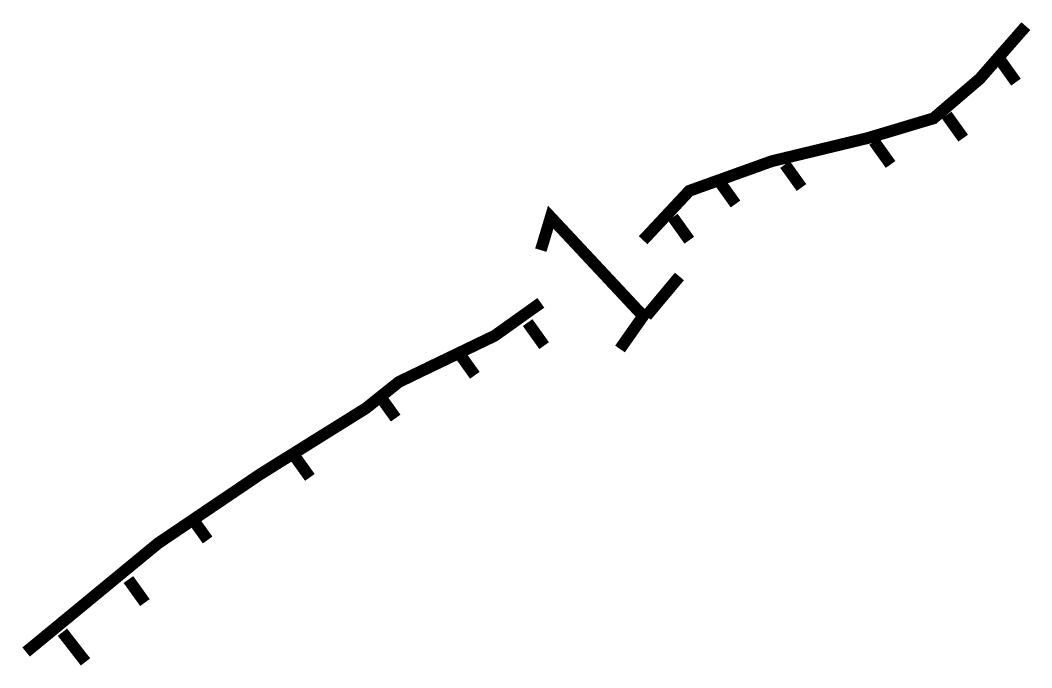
# Model space of a CAD drawing. Extents: x -0.01 to 8.56, y -0.14 to 5.35.
import ezdxf

# ---------------------------------------------------------------- set-up
doc = ezdxf.new("R2010")
doc.units = 0
doc.header["$MEASUREMENT"] = 0
doc.layers.get('0').update_dxf_attribs({"linetype": 'CONTINUOUS'})

msp = doc.modelspace()

# ---------------------------------------------------------------- linework, layer by layer
at = {"const_width": 0.1}
for points in [[(5.2658, 3.4828), (5.6574, 3.9018), (6.3567, 4.1532), (7.1679, 4.3488), (7.7273, 4.5164), (8.1189, 4.8516), (8.5105, 5.2985)], [(8.4266, 4.8236), (8.2867, 5.0192)], [(7.979, 4.3488), (7.8392, 4.5443)], [(7.3637, 4.1253), (7.2238, 4.3208)], [(6.6084, 3.9297), (6.4686, 4.1253)], [(6.049, 3.7901), (5.9092, 3.9856)], [(4.3987, 3.399), (4.4826, 3.6783), (5.2658, 2.8403), (5.07, 2.5609)], [(5.6574, 3.4828), (5.5176, 3.6783)], [(5.2938, 2.8403), (5.5735, 3.1755)], [(0.0352, -0.0091), (1.1541, 0.9128), (2.0212, 1.4994), (2.9162, 2.0581), (3.196, 2.2816), (4.0071, 2.6727), (4.3987, 2.952)], [(4.4267, 2.5889), (4.2868, 2.7844)], [(3.8393, 2.3375), (3.6994, 2.533)], [(3.168, 1.9743), (3.0281, 2.1699)], [(2.4407, 1.4715), (2.3009, 1.667)], [(1.5736, 0.9407), (1.4338, 1.1363)], [(1.0422, 0.41), (0.9023, 0.6055)], [(0.5387, -0.0929), (0.3429, 0.1586)]]:
    msp.add_lwpolyline(points, dxfattribs=at)

doc.saveas('drawing.dxf')
